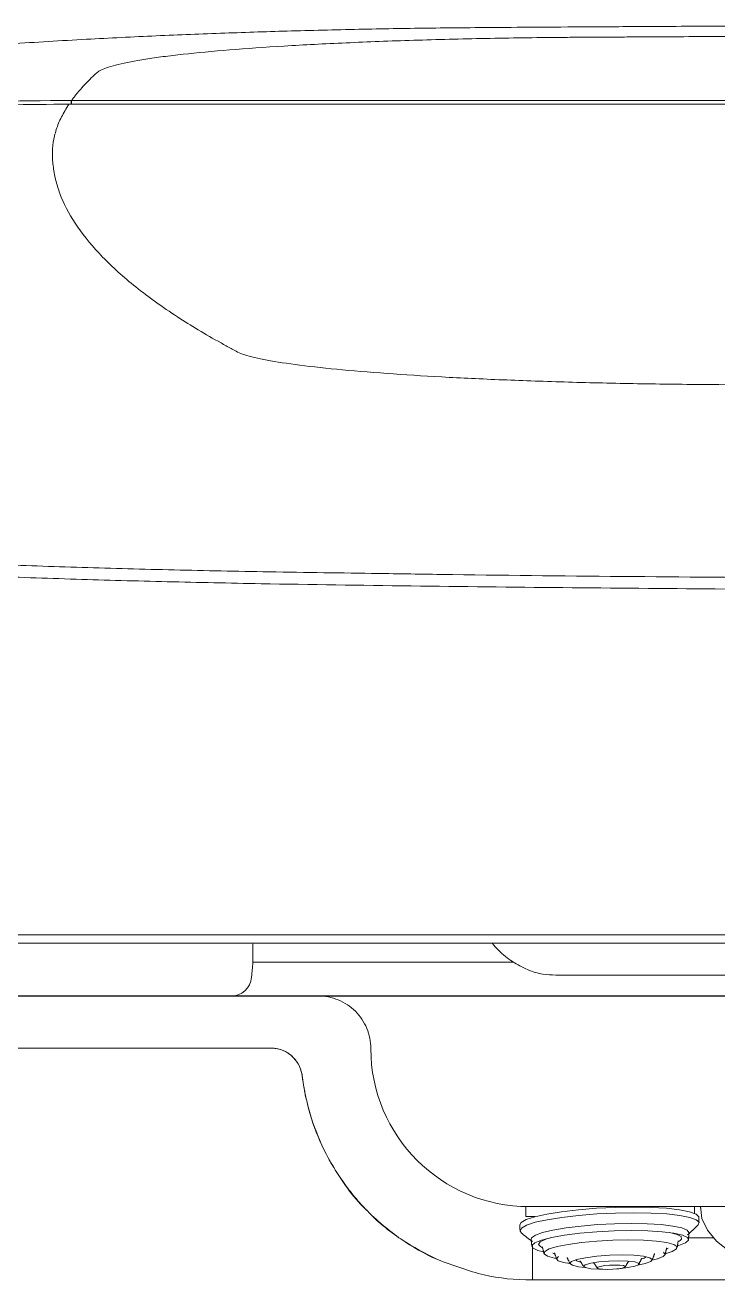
# Model space of a CAD drawing. Extents: x 2963 to 9049, y -570 to 1982.
# Drawn here: x 4392.7 to 4458.5, y 154.9 to 274 of the extents above; entities that cross this region are included whole.
import ezdxf

# ---------------------------------------------------------------- set-up
doc = ezdxf.new("R2010")
doc.units = 0
doc.header["$LTSCALE"] = 20
doc.header["$MEASUREMENT"] = 0
doc.layers.get('0').update_dxf_attribs({"linetype": 'CONTINUOUS'})
doc.layers.add('00_COMPONENTS', color=7, linetype='CONTINUOUS')

msp = doc.modelspace()

# ---------------------------------------------------------------- linework, layer by layer
at = {"color": 7, "linetype": 'Continuous', "lineweight": 15}
for p, q in [((4397.11, 266.79), (4605.5, 266.79)), ((4397.11, 266.44), (4397.11, 266.79)), ((4605.74, 266.44), (4396.87, 266.44)), ((4396.87, 266.44), (4396.87, 266.44)), ((4439.06, 185.03), (4414.31, 185.03)), ((4379.38, 181.78), (4405.7, 181.78)), ((4405.7, 181.78), (4412.21, 181.78)), ((4412.63, 181.82), (4420.52, 181.82)), ((4397.24, 176.87), (4381.31, 176.87)), ((4397.24, 176.87), (4381.31, 176.87)), ((4416.03, 176.87), (4397.24, 176.87)), ((4416.03, 176.87), (4397.24, 176.87)), ((4441.12, 160.87), (4440.22, 160.87)), ((4440.52, 161.82), (4490.45, 161.82)), ((4455.68, 158.87), (4458, 158.87)), ((4455.68, 158.87), (4458, 158.87)), ((4493.27, 154.87), (4440.85, 154.87)), ((4493.27, 154.87), (4440.85, 154.87))]:
    msp.add_line(p, q, dxfattribs=at)
at = {"color": 7, "linetype": 'Continuous', "lineweight": 15, "flags": 128}
for points in [[(4397.07, 266.44), (4397.07, 266.53), (4397.07, 266.63), (4397.07, 266.71), (4397.07, 266.76), (4397.07, 266.79)], [(4439.65, 160.08), (4439.78, 160.31), (4440.26, 160.59), (4441.09, 160.86), (4442.23, 161.11), (4443.62, 161.34), (4445.22, 161.52), (4446.94, 161.66), (4448.71, 161.75), (4450.46, 161.78), (4452.11, 161.75), (4453.58, 161.66), (4454.82, 161.52), (4455.77, 161.34), (4456.38, 161.11), (4456.63, 160.86), (4456.64, 160.82)], [(4456.57, 160.08), (4456.66, 160.33), (4456.4, 160.58), (4455.79, 160.8), (4454.84, 160.99), (4453.61, 161.13), (4452.13, 161.21), (4450.48, 161.24), (4448.73, 161.21), (4446.96, 161.13), (4445.24, 160.99), (4443.65, 160.8), (4442.25, 160.58), (4441.11, 160.33), (4440.29, 160.05), (4439.8, 159.78), (4439.68, 159.5), (4439.79, 159.35)], [(4465.69, 155.59), (4464.6, 155.74), (4462.71, 156.17), (4461, 156.79), (4459.52, 157.59), (4458.32, 158.53), (4457.45, 159.58), (4456.94, 160.7), (4456.81, 161.87)], [(4450.25, 160.21), (4448.65, 160.19), (4447.04, 160.11), (4445.47, 159.98), (4444.04, 159.8), (4442.8, 159.59), (4441.82, 159.36), (4441.13, 159.11), (4440.77, 158.85), (4440.73, 158.7)], [(4455.69, 159.36), (4455.52, 159.59), (4455.02, 159.8), (4454.19, 159.98), (4453.08, 160.11), (4451.75, 160.19), (4450.25, 160.21)], [(4450.26, 159.56), (4448.62, 159.53), (4446.96, 159.44), (4445.36, 159.3), (4443.9, 159.12), (4442.67, 158.9), (4441.71, 158.65), (4441.08, 158.39), (4440.81, 158.13), (4440.91, 157.89), (4441.38, 157.66), (4441.91, 157.53)], [(4442.56, 158.87), (4442.11, 158.73), (4441.59, 158.49), (4441.43, 158.24), (4441.62, 158.03)], [(4449.99, 158.67), (4448.48, 158.64), (4446.97, 158.55), (4445.52, 158.42), (4444.24, 158.24), (4443.19, 158.03), (4442.43, 157.8), (4442.02, 157.56), (4441.96, 157.33), (4442.28, 157.11), (4442.94, 156.94), (4443.13, 156.9)], [(4453.46, 157.35), (4454.1, 157.56), (4454.52, 157.8), (4454.57, 158.03), (4454.26, 158.24), (4453.6, 158.42), (4452.62, 158.55), (4451.4, 158.64), (4449.99, 158.67)], [(4454.61, 158.09), (4454.76, 158.13), (4455.39, 158.39), (4455.66, 158.65), (4455.56, 158.9), (4455.1, 159.12), (4454.28, 159.3), (4453.17, 159.44), (4451.81, 159.53), (4450.26, 159.56)], [(4454.86, 158.61), (4454.99, 158.73), (4454.97, 158.97), (4454.58, 159.19), (4453.85, 159.37), (4453.85, 159.37)], [(4449.38, 157.23), (4448.16, 157.2), (4446.96, 157.11), (4445.9, 156.97), (4445.06, 156.8), (4444.55, 156.61), (4444.41, 156.42), (4444.64, 156.25), (4445.24, 156.12), (4445.81, 156.05)], [(4450.86, 156.28), (4451.56, 156.42), (4452.08, 156.61), (4452.22, 156.8), (4451.98, 156.97), (4451.39, 157.11), (4450.49, 157.2), (4449.38, 157.23)], [(4452.22, 156.75), (4452.71, 156.87), (4453.25, 157.08), (4453.44, 157.29), (4453.28, 157.49)], [(4443.34, 157.08), (4443.15, 156.87), (4443.3, 156.68), (4443.8, 156.51), (4444.41, 156.41)], [(4449.05, 156.69), (4448.08, 156.66), (4447.15, 156.58), (4446.38, 156.46), (4445.87, 156.31), (4445.7, 156.16), (4445.88, 156.03), (4446.39, 155.92), (4447.16, 155.87), (4447.83, 155.86)], [(4448.7, 156.28), (4448.18, 156.26), (4447.69, 156.22), (4447.3, 156.15), (4447.07, 156.07), (4447.02, 155.99), (4447.18, 155.92), (4447.52, 155.88), (4447.98, 155.86), (4448.49, 155.88), (4448.98, 155.92), (4449.38, 155.99), (4449.61, 156.07), (4449.65, 156.15), (4449.49, 156.22), (4449.16, 156.26), (4448.7, 156.28)], [(4448.86, 155.91), (4449.05, 155.92), (4449.92, 156.03), (4450.57, 156.16), (4450.92, 156.31), (4450.91, 156.46), (4450.56, 156.58), (4449.91, 156.66), (4449.05, 156.69)], [(4451.15, 156.82), (4451.44, 156.92), (4451.64, 157.07)]]:
    msp.add_lwpolyline(points, dxfattribs=at)
at = {"color": 7, "linetype": 'Continuous', "lineweight": 15}
for centre, radius, start, end in [((4412.21, 183.78), 2, 270, 355), ((4440.52, 176.82), 15, 180, 270), ((4447.79, 168.51), 12.17, 309.6481, 316.1379), ((4447.79, 168.51), 12.17, 228.8616, 235.3514), ((4447.79, 168.51), 12.17, 304.3844, 305.51), ((4447.79, 168.51), 12.17, 239.4895, 240.6151), ((4447.79, 168.51), 12.17, 245.7655, 246.6879), ((4447.79, 168.51), 12.17, 298.3117, 299.234), ((4445.51, 157.41), 0.844, 229.1498, 267.0828)]:
    msp.add_arc(centre, radius, start, end, dxfattribs=at)
for points, knots in [([(4501.31, 273.95), (4497.57, 273.95), (4490.4, 273.95), (4480.11, 273.93), (4470.74, 273.9), (4462.31, 273.87), (4454.92, 273.84), (4448.53, 273.8), (4443.13, 273.77), (4438.53, 273.74), (4434.68, 273.71), (4430.19, 273.66), (4424.68, 273.57), (4418.12, 273.41), (4411.57, 273.2), (4405.08, 272.94), (4398.32, 272.61), (4391.71, 272.21), (4385.58, 271.77), (4379.85, 271.3), (4373.97, 270.74), (4367.57, 270.04), (4361.33, 269.26), (4355.28, 268.4), (4350.76, 267.7), (4347.49, 267.17), (4346.1, 266.93), (4345.58, 266.84)], [0, 0, 0, 0, 0.070455, 0.135104, 0.193948, 0.246989, 0.29423, 0.333385, 0.367403, 0.396306, 0.420078, 0.440185, 0.481122, 0.524531, 0.565128, 0.607203, 0.650633, 0.698182, 0.737901, 0.773078, 0.812433, 0.853317, 0.901758, 0.935931, 0.972857, 0.989809, 1, 1, 1, 1]), ([(4397.11, 266.79), (4397.19, 266.89), (4397.26, 266.99), (4397.37, 267.14), (4397.41, 267.18), (4397.48, 267.27), (4397.51, 267.31), (4397.62, 267.45), (4397.69, 267.53), (4397.91, 267.8), (4398.06, 267.97), (4398.54, 268.5), (4398.89, 268.85), (4399.36, 269.28), (4399.45, 269.37), (4399.6, 269.5), (4399.66, 269.55), (4399.79, 269.63), (4399.87, 269.68), (4400.33, 269.89), (4400.86, 270.06), (4402.26, 270.4), (4403.13, 270.56), (4404.67, 270.8), (4405.23, 270.88), (4406.11, 271), (4406.42, 271.03), (4407.05, 271.11), (4407.37, 271.15), (4409.03, 271.33), (4410.51, 271.47), (4413.72, 271.73), (4415.46, 271.85), (4419.16, 272.08), (4421.12, 272.18), (4425.23, 272.36), (4427.37, 272.45), (4431.8, 272.58), (4434.08, 272.64), (4438.74, 272.73), (4441.11, 272.77), (4444.11, 272.79), (4444.71, 272.8), (4445.91, 272.8), (4446.51, 272.81), (4447.71, 272.81), (4448.31, 272.82), (4449.21, 272.82), (4449.51, 272.82), (4450.11, 272.83), (4450.41, 272.83), (4453.12, 272.84), (4455.53, 272.86), (4462.75, 272.89), (4467.56, 272.91), (4482.02, 272.95), (4491.66, 272.97), (4501.31, 272.97)], [0.7121402, 0.7121402, 0.7121402, 0.7121402, 0.719641, 0.719641, 0.7228269, 0.7228269, 0.7260128, 0.7260128, 0.7323846, 0.7323846, 0.7451281, 0.7451281, 0.7706153, 0.7706153, 0.7769871, 0.7769871, 0.780173, 0.780173, 0.7833589, 0.7833589, 0.7961025, 0.7961025, 0.8088461, 0.8088461, 0.8152179, 0.8152179, 0.8184038, 0.8184038, 0.8215897, 0.8215897, 0.8343333, 0.8343333, 0.8470769, 0.8470769, 0.8598205, 0.8598205, 0.8725641, 0.8725641, 0.8853077, 0.8853077, 0.8980513, 0.8980513, 0.9012372, 0.9012372, 0.9044231, 0.9044231, 0.907609, 0.907609, 0.9092019, 0.9092019, 0.9107949, 0.9107949, 0.9235384, 0.9235384, 0.9490256, 0.9490256, 1, 1, 1, 1]), ([(4397.07, 266.79), (4397.08, 266.79), (4397.1, 266.79), (4397.11, 266.79), (4397.11, 266.79), (4397.11, 266.79), (4397.11, 266.79)], [0, 0, 0, 0, 0.00004062858, 0.00004062858, 0.00004062858, 0.00004068858, 0.00004068858, 0.00004068858, 0.00004068858]), ([(4396.87, 266.44), (4396.87, 266.44), (4393.02, 266.44), (4385.31, 266.31), (4374.31, 265.76), (4362.75, 264.84), (4355.07, 263.88), (4350.67, 263.34)], [0, 0, 0, 0, 0.000001, 0.249428, 0.498855, 0.713152, 1, 1, 1, 1]), ([(4501.31, 239.62), (4496.44, 239.63), (4486.7, 239.64), (4472.12, 239.71), (4460.17, 239.81), (4450.8, 239.91), (4444.21, 240.06), (4437.96, 240.28), (4432.17, 240.55), (4426.85, 240.89), (4422.14, 241.28), (4418.19, 241.73), (4415.19, 242.22), (4413.17, 242.73), (4412.27, 243.26), (4410.09, 244.44), (4406.89, 246.38), (4403.09, 249.1), (4399.94, 251.94), (4397.58, 254.79), (4396.29, 257.12), (4395.67, 258.96), (4395.39, 260.28), (4395.28, 261.58), (4395.35, 262.83), (4395.64, 264.04), (4396.13, 265.24), (4396.62, 266.04), (4396.87, 266.44)], [0, 0, 0, 0, 0.0336549, 0.0673096, 0.1009654, 0.1168253, 0.1326796, 0.1485348, 0.1643908, 0.1802438, 0.1970581, 0.213873, 0.2306869, 0.2475007, 0.2643252, 0.2811549, 0.3604902, 0.4506451, 0.5407981, 0.6309519, 0.7211056, 0.7630925, 0.8050819, 0.847127, 0.8857939, 0.9238621, 0.9619308, 1, 1, 1, 1]), ([(4501.31, 220.28), (4494.11, 220.29), (4479.71, 220.3), (4460.52, 220.42), (4443.72, 220.56), (4429.33, 220.72), (4416.78, 220.9), (4406.16, 221.12), (4397.42, 221.36), (4388.9, 221.66), (4380.78, 222.02), (4373.18, 222.42), (4366.05, 222.86), (4359.42, 223.36), (4352.98, 223.94), (4346.86, 224.57), (4341.05, 225.29), (4335.96, 226.03), (4331.58, 226.82), (4328.09, 227.64), (4325.44, 228.49), (4323.43, 229.34), (4321.86, 230.2), (4320.54, 231.06), (4318.34, 232.46), (4315.31, 234.41), (4312.08, 236.98), (4309.37, 239.61), (4307.37, 242.27), (4306.15, 244.42), (4305.85, 245.66), (4305.75, 246.05)], [0, 0, 0, 0, 0.045708, 0.091417, 0.12226, 0.153108, 0.183927, 0.203525, 0.223123, 0.243303, 0.263483, 0.283067, 0.30265, 0.32281, 0.342974, 0.366582, 0.39019, 0.414353, 0.438516, 0.463245, 0.487996, 0.512833, 0.537745, 0.562669, 0.587513, 0.660767, 0.734021, 0.812707, 0.891393, 0.966592, 1, 1, 1, 1]), ([(4330.84, 228.18), (4331.36, 228.05), (4332.97, 227.67), (4336.63, 227.05), (4341.63, 226.32), (4347.42, 225.62), (4353.52, 224.99), (4359.89, 224.44), (4366.45, 223.96), (4373.53, 223.52), (4381.1, 223.13), (4389.13, 222.79), (4397.54, 222.49), (4406.26, 222.25), (4415.63, 222.06), (4422.13, 221.97), (4425.59, 221.92)], [0, 0, 0, 0, 0.03985, 0.122584, 0.205558, 0.288531, 0.371264, 0.439972, 0.508921, 0.577855, 0.646542, 0.715303, 0.784316, 0.853329, 0.922091, 1, 1, 1, 1]), ([(4425.59, 221.92), (4427.79, 221.89), (4435.64, 221.76), (4449.35, 221.62), (4466.62, 221.49), (4483.96, 221.42), (4495.53, 221.41), (4501.31, 221.41)], [0, 0, 0, 0, 0.088757, 0.316434, 0.544414, 0.77242, 1, 1, 1, 1]), ([(4302.23, 187.86), (4302.36, 187.86), (4302.62, 187.85), (4304.13, 187.85), (4306.49, 187.85), (4309.7, 187.85), (4313.14, 187.84), (4315.86, 187.84), (4317.74, 187.85), (4320.12, 187.84), (4322.93, 187.82), (4326.48, 187.79), (4330.67, 187.77), (4335.82, 187.75), (4341.58, 187.73), (4347.74, 187.71), (4354.11, 187.7), (4361.15, 187.68), (4368.89, 187.66), (4377.32, 187.65), (4386.34, 187.63), (4395.85, 187.62), (4405.45, 187.61), (4415.06, 187.61), (4427.66, 187.61), (4443.53, 187.61), (4462.71, 187.61), (4481.99, 187.61), (4494.87, 187.61), (4501.31, 187.61)], [0, 0, 0, 0, 0.082443, 0.164914, 0.247393, 0.329863, 0.412307, 0.446635, 0.480977, 0.515288, 0.549572, 0.574452, 0.599413, 0.624364, 0.64923, 0.669627, 0.690091, 0.710529, 0.730893, 0.751422, 0.772041, 0.79266, 0.813188, 0.831864, 0.850556, 0.887894, 0.925278, 0.962662, 1, 1, 1, 1]), ([(4501.31, 186.82), (4496.01, 186.82), (4485.4, 186.82), (4469.53, 186.82), (4454.95, 186.82), (4441.65, 186.82), (4429.63, 186.82), (4417.73, 186.82), (4406.57, 186.82), (4396.25, 186.82), (4386.83, 186.82), (4377.88, 186.82), (4369.52, 186.82), (4361.85, 186.82), (4354.87, 186.82), (4348.54, 186.82), (4342.43, 186.82), (4336.71, 186.82), (4331.6, 186.82), (4327.44, 186.82), (4323.9, 186.82), (4321.1, 186.82), (4318.73, 186.82), (4316.85, 186.82), (4313.76, 186.82), (4309.7, 186.82), (4306.13, 186.82), (4303.79, 186.82), (4303.42, 186.82), (4303.23, 186.82)], [0, 0, 0, 0, 0.030841, 0.061695, 0.092537, 0.116115, 0.139723, 0.163281, 0.186791, 0.207202, 0.227703, 0.248205, 0.268618, 0.288884, 0.309224, 0.329589, 0.349889, 0.37467, 0.399537, 0.424413, 0.449208, 0.483543, 0.517905, 0.552299, 0.586678, 0.689991, 0.793339, 0.896687, 1, 1, 1, 1]), ([(4437.03, 186.82), (4437.23, 186.59), (4437.83, 185.9), (4438.95, 185.04), (4440.37, 184.27), (4441.75, 183.84), (4442.67, 183.81), (4443.08, 183.8)], [0, 0, 0, 0, 0.1165229, 0.3537196, 0.5867509, 0.8142291, 1, 1, 1, 1]), ([(4501.31, 183.78), (4498.73, 183.78), (4493.58, 183.78), (4486.19, 183.78), (4479.22, 183.78), (4472.73, 183.78), (4466.15, 183.78), (4459.72, 183.78), (4453.54, 183.78), (4448, 183.78), (4444.68, 183.78), (4443.08, 183.78)], [0, 0, 0, 0, 0.108654, 0.217309, 0.316411, 0.415793, 0.514757, 0.637884, 0.761599, 0.885196, 1, 1, 1, 1]), ([(4420.52, 181.82), (4420.85, 181.82), (4421.17, 181.79), (4421.81, 181.66), (4422.13, 181.56), (4422.73, 181.31), (4423.02, 181.16), (4423.57, 180.8), (4423.82, 180.59), (4424.28, 180.13), (4424.49, 179.88), (4424.85, 179.33), (4425.01, 179.04), (4425.26, 178.44), (4425.35, 178.12), (4425.49, 177.48), (4425.52, 177.15), (4425.52, 176.82)], [0, 0, 0, 0, 0.125, 0.125, 0.25, 0.25, 0.375, 0.375, 0.5, 0.5, 0.625, 0.625, 0.75, 0.75, 0.875, 0.875, 1, 1, 1, 1]), ([(4419.01, 174.23), (4419, 174.33), (4418.98, 174.43), (4418.93, 174.63), (4418.9, 174.73), (4418.81, 175.02), (4418.72, 175.2), (4418.53, 175.53), (4418.42, 175.68), (4418.19, 175.96), (4418.06, 176.08), (4417.66, 176.41), (4417.36, 176.58), (4416.88, 176.75), (4416.72, 176.79), (4416.38, 176.85), (4416.2, 176.87), (4416.03, 176.87)], [0, 0, 0, 0, 0.0625, 0.0625, 0.125, 0.125, 0.25, 0.25, 0.375, 0.375, 0.5, 0.5, 0.75, 0.75, 0.875, 0.875, 1, 1, 1, 1]), ([(4419.01, 174.23), (4419.01, 174.23), (4418.97, 174.52), (4418.88, 174.84), (4418.61, 175.43), (4418.2, 176.01), (4417.43, 176.59), (4416.64, 176.83), (4416.18, 176.87), (4416.03, 176.87), (4416.03, 176.87)], [0, 0, 0, 0, 0.000012, 0.178068, 0.198228, 0.412471, 0.647544, 0.900511, 0.999988, 1, 1, 1, 1]), ([(4425.2, 161.41), (4425.09, 161.52), (4424.99, 161.62), (4424.79, 161.84), (4424.68, 161.94), (4424.39, 162.27), (4424.19, 162.5), (4423.62, 163.18), (4423.26, 163.65), (4422.57, 164.62), (4422.24, 165.13), (4421.62, 166.17), (4421.33, 166.7), (4420.54, 168.32), (4420.1, 169.45), (4419.58, 171.2), (4419.44, 171.8), (4419.25, 172.7), (4419.19, 173.01), (4419.12, 173.46), (4419.09, 173.61), (4419.05, 173.92), (4419.03, 174.07), (4419.01, 174.23)], [0, 0, 0, 0, 0.03125, 0.03125, 0.0625, 0.0625, 0.125, 0.125, 0.25, 0.25, 0.375, 0.375, 0.5, 0.5, 0.75, 0.75, 0.875, 0.875, 0.9375, 0.9375, 0.96875, 0.96875, 1, 1, 1, 1]), ([(4425.2, 161.41), (4425.2, 161.41), (4424.01, 162.5), (4422.21, 164.95), (4420.4, 168.52), (4419.45, 171.5), (4419.11, 173.43), (4419.01, 174.23), (4419.01, 174.23)], [0, 0, 0, 0, 0.000005, 0.364828, 0.600078, 0.835301, 0.999996, 1, 1, 1, 1]), ([(4431.83, 156.8), (4430.62, 157.34), (4429.46, 157.99), (4427.8, 159.14), (4427.26, 159.56), (4426.47, 160.22), (4426.21, 160.45), (4425.82, 160.8), (4425.63, 160.98), (4425.44, 161.16), (4425.32, 161.29), (4425.26, 161.35), (4425.2, 161.41)], [0, 0, 0, 0, 0.5, 0.5, 0.75, 0.75, 0.875, 0.875, 0.9375, 0.96875, 0.96875, 1, 1, 1, 1]), ([(4431.83, 156.8), (4430.69, 157.39), (4428.36, 158.58), (4426.07, 160.45), (4425.2, 161.41), (4425.2, 161.41)], [0, 0, 0, 0, 0.491085, 0.999993, 1, 1, 1, 1]), ([(4440.85, 154.87), (4440.86, 154.94), (4440.87, 155.07), (4440.85, 155.82), (4440.86, 156.56), (4440.86, 157.29), (4440.86, 157.83), (4440.85, 158.09)], [0, 0, 0, 0, 0.342497, 0.563011, 0.717901, 0.863117, 1, 1, 1, 1]), ([(4440.85, 154.87), (4440.85, 154.87), (4439.15, 154.87), (4436.25, 155.15), (4433.31, 156.25), (4431.83, 156.8)], [0, 0, 0, 0, 0.000005, 0.494913, 1, 1, 1, 1]), ([(4440.85, 154.87), (4440.85, 154.87), (4439.15, 154.87), (4436.25, 155.15), (4433.31, 156.25), (4431.83, 156.8)], [0, 0, 0, 0, 0.000005, 0.494913, 1, 1, 1, 1]), ([(4440.85, 154.87), (4440.85, 154.87), (4440.85, 154.87), (4440.85, 154.89), (4440.85, 154.91)], [0, 0, 0, 0, 0.383736, 1, 1, 1, 1])]:
    msp.add_open_spline(points, degree=3, knots=knots, dxfattribs=at)
for points, degree in [([(4366.01, 265.39), (4376.34, 266.32), (4386.7, 266.78), (4397.07, 266.79)], 3), ([(4605.74, 266.44), (4396.87, 266.44)], 1), ([(4414.31, 184.78), (4414.34, 186.82)], 1), ([(4414.2, 183.6), (4414.31, 184.78)], 1), ([(4440.22, 161.83), (4440.22, 160.87)], 1), ([(4440.22, 161.83), (4440.22, 160.87)], 1), ([(4456.22, 161.19), (4456.22, 161.82)], 1), ([(4456.22, 161.19), (4456.22, 161.82)], 1), ([(4456.66, 160.29), (4456.64, 160.82)], 1), ([(4456.81, 161.82), (4456.81, 161.69)], 1), ([(4439.65, 160.08), (4439.68, 159.54)], 1), ([(4440.73, 158.7), (4440.8, 158.05)], 1), ([(4454.59, 157.93), (4454.68, 158.58)], 1), ([(4455.67, 158.7), (4455.69, 159.36)], 1), ([(4441.8, 158.01), (4441.94, 157.38)], 1), ([(4442.94, 157.44), (4443.15, 156.83)], 1), ([(4452.22, 156.75), (4452.44, 157.36)], 1), ([(4453.44, 157.27), (4453.59, 157.91)], 1), ([(4444.14, 157), (4444.41, 156.41)], 1), ([(4445.37, 156.69), (4445.71, 156.13)], 1), ([(4446.64, 156.51), (4447.02, 155.99)], 1), ([(4449.65, 156.11), (4449.99, 156.65)], 1), ([(4450.95, 156.36), (4451.24, 156.94)], 1)]:
    msp.add_open_spline(points, degree=degree, dxfattribs=at)
at = {"layer": '00_COMPONENTS', "color": 7, "linetype": 'Continuous'}
msp.add_line((4306.07, 181.82), (4501.31, 181.82), dxfattribs=at)

doc.saveas('drawing.dxf')
